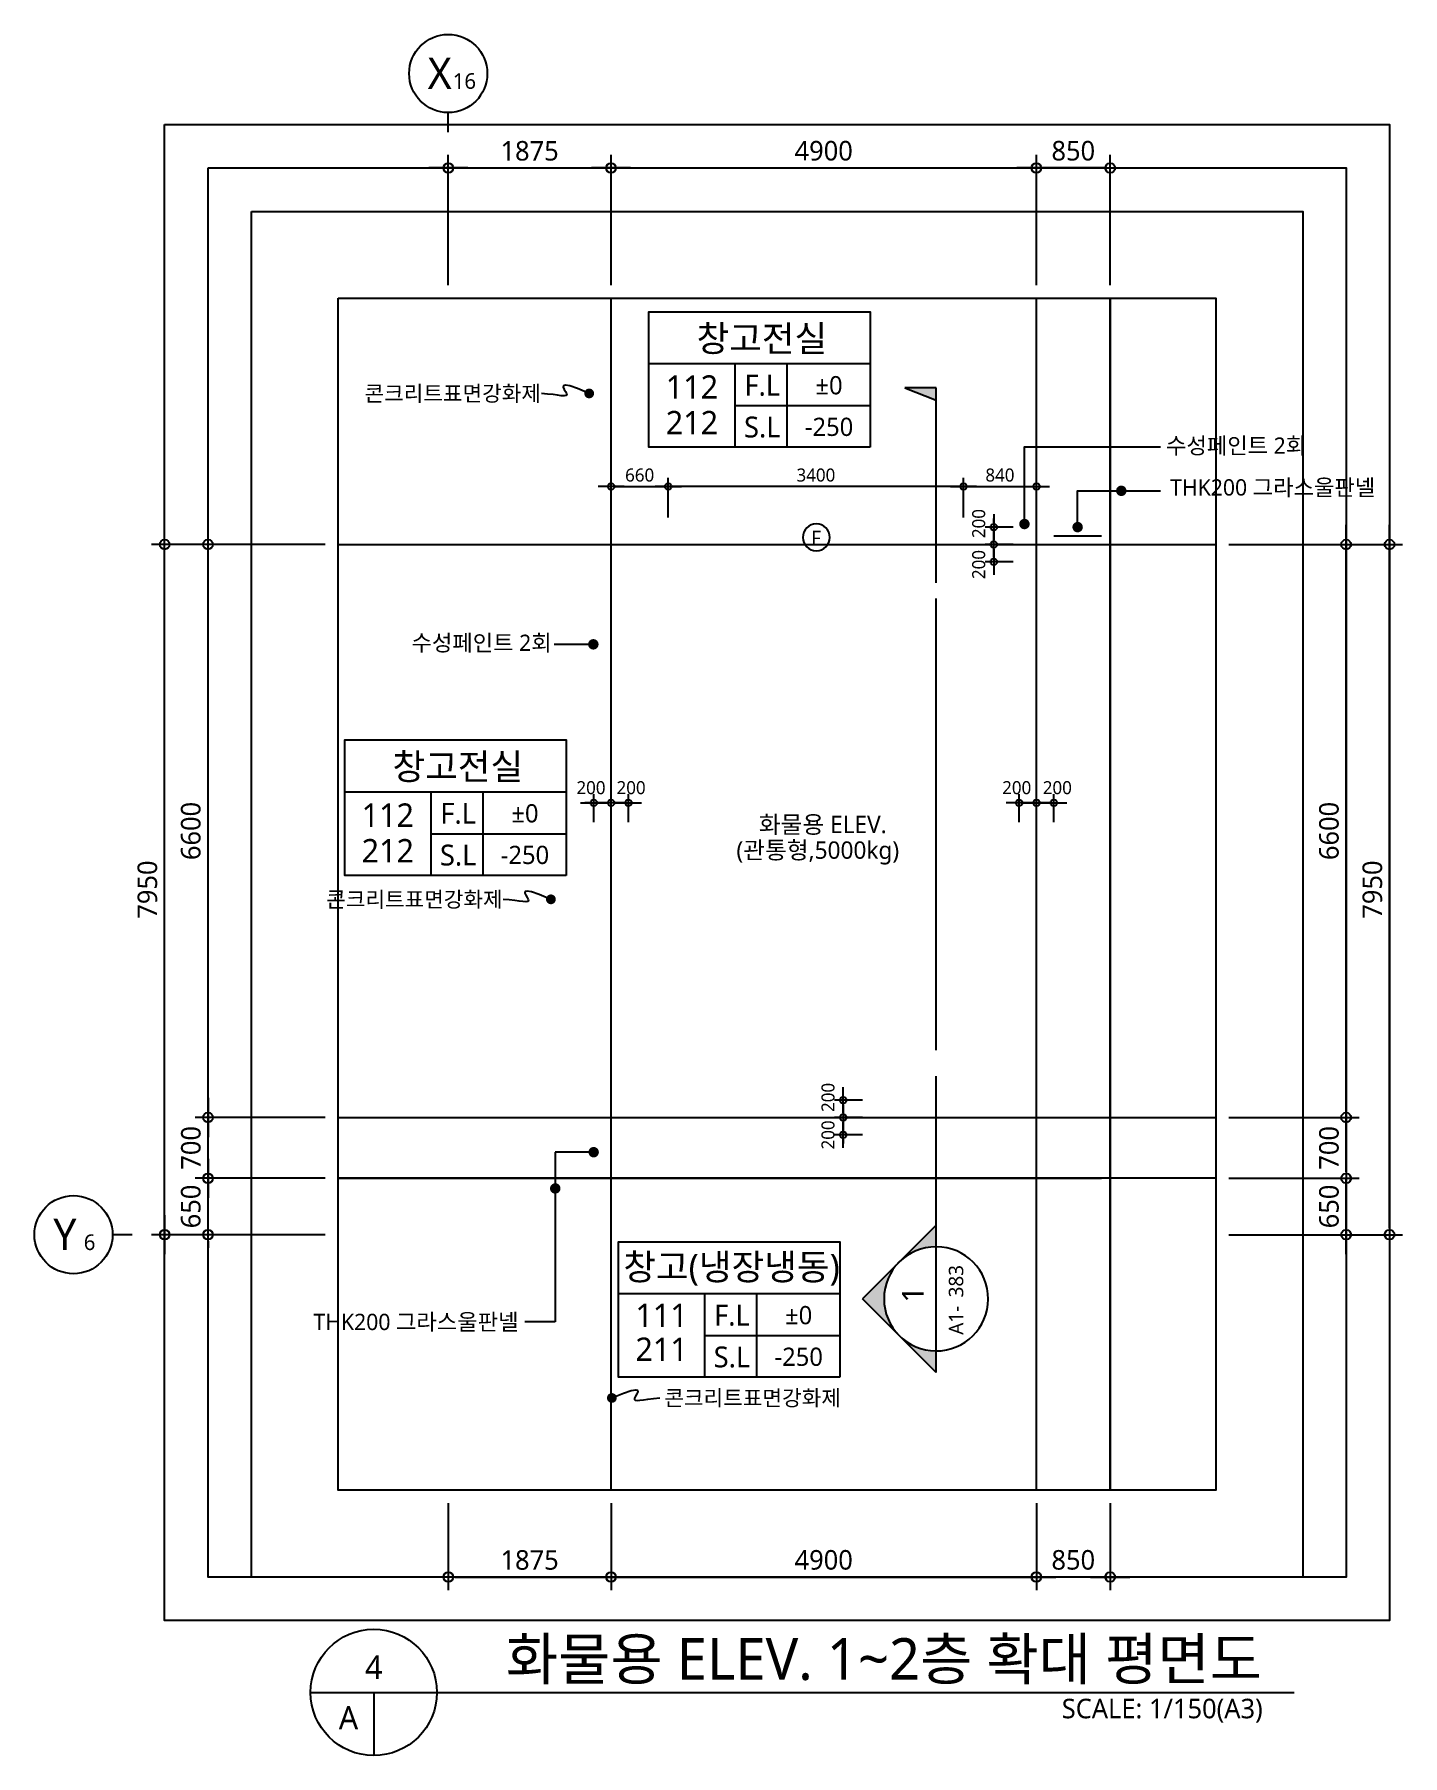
# Model space of a CAD drawing. Header units: millimetres. Extents: x -41190 to 206278, y 985 to 58902.
# Drawn here: x 3077 to 18837, y 1148 to 20973 of the extents above; entities that cross this region are included whole.
import ezdxf
from ezdxf.enums import TextEntityAlignment as Align

# ---------------------------------------------------------------- set-up
doc = ezdxf.new("R2010")
doc.units = ezdxf.units.MM
doc.header["$LTSCALE"] = 100
doc.header["$MEASUREMENT"] = 0
doc.header["$PDSIZE"] = -10
doc.linetypes.add('CEN', pattern=[62, 60, -1, 0, -1])
doc.layers.get('0').update_dxf_attribs({"linetype": 'CONTINUOUS'})
doc.layers.get('Defpoints').update_dxf_attribs({"color": 171, "linetype": 'CONTINUOUS'})
for name, color, linetype in [('CEN(ST)', 1, 'CEN'), ('INS', 9, 'BATTING'), ('LED', 7, 'CONTINUOUS'), ('NDIM', 7, 'CONTINUOUS'), ('SYM', 7, 'CONTINUOUS'), ('SYM(AXIS)', 7, 'CONTINUOUS'), ('TEXT', 3, 'CONTINUOUS'), ('TEXT(AXIS)', 2, 'CONTINUOUS'), ('TEXT(MIN)', 7, 'CONTINUOUS'), ('TEXT(NOTE小)', 1, 'CONTINUOUS'), ('TEXT(노트)', 7, 'CONTINUOUS'), ('TEXT(실명)', 3, 'CONTINUOUS'), ('TEXT-기입', 6, 'CONTINUOUS'), ('TITLE', 7, 'CONTINUOUS')]:
    doc.layers.add(name, color=color, linetype=linetype)
doc.styles.add('CGS', font='cgse', dxfattribs={"bigfont": 'cgs'})
doc.styles.add('나눔바른고딕', font='NanumBarunGothic.ttf')
doc.linetypes.add('BATTING', pattern='A,0.0001,-0.1,[134,ltypeshp.shx,S=0.1,R=0,X=-0.1,Y=0],-0.2,[134,ltypeshp.shx,S=0.1,R=180,X=0.1,Y=0],-0.1', length=0.4001)
doc.dimstyles.new('NDIM 1200', dxfattribs={"dimscale": 75, "dimtxt": 3, "dimasz": 1, "dimexe": 2, "dimexo": 2, "dimgap": 1, "dimtad": 1, "dimdec": 0, "dimdsep": 46, "dimtxsty": 'CGS', "dimblk": 'DOT0', "dimcen": 1, "dimdle": 8, "dimclrd": 256, "dimclre": 256, "dimclrt": 256, "dimadec": 0, "dimazin": 0, "dimtfac": 1, "dimtdec": 0, "dimtix": 1, "dimtmove": 2, "dimatfit": 3, "dimldrblk": 'DOT0', "dimfxl": 1, "dimtolj": 1, "dimtzin": 0, "dimlwd": -1, "dimlwe": -1, "dimarcsym": 0})

# ---------------------------------------------------------------- blocks, each defined once
blk = doc.blocks.new('A$C2F20087E')
at = {"layer": 'SYM(AXIS)'}
blk.add_line((600, 0), (600, 300), dxfattribs=at)
blk.add_circle((600, 900), 600, dxfattribs=at)
blk = doc.blocks.new('DOT0')
blk.add_line((-3, 0), (3, 0))
at = {"color": 6}
blk.add_circle((0, 0), 0.75, dxfattribs=at)
blk = doc.blocks.new('*D64')
at = {"layer": 'Defpoints', "color": 0, "ltscale": 0.4, "transparency": 16777216}
for p in [(5077, 15098), (6577, 15098), (6577, 8498)]:
    blk.add_point(p, dxfattribs=at)
at = {"layer": 'NDIM', "ltscale": 0.4, "transparency": 16777216}
for p, q in [((6427, 15098), (4927, 15098)), ((5077, 8573), (5077, 15023)), ((6427, 8498), (4927, 8498))]:
    blk.add_line(p, q, dxfattribs=at)
at = {"layer": 'NDIM', "ltscale": 0.4, "transparency": 16777216, "xscale": 75, "yscale": 75, "zscale": 75}
for p, rotation in [((5077, 15098), 90), ((5077, 8498), 270)]:
    blk.add_blockref('DOT0', p, dxfattribs=dict(at, rotation=rotation))
at = {"layer": 'NDIM', "ltscale": 0.4, "transparency": 16777216, "insert": (4879, 11798), "char_height": 225, "attachment_point": 5, "rotation": 90, "style": '나눔바른고딕'}
blk.add_mtext('\\A1;6600', dxfattribs=at)
blk = doc.blocks.new('*D65')
at = {"layer": 'Defpoints', "color": 0, "ltscale": 0.4, "transparency": 16777216}
for p in [(5077, 8498), (6577, 8498), (6577, 7798)]:
    blk.add_point(p, dxfattribs=at)
at = {"layer": 'NDIM', "ltscale": 0.4, "transparency": 16777216}
for p, q in [((6427, 8498), (4927, 8498)), ((5077, 7873), (5077, 8423)), ((6427, 7798), (4927, 7798))]:
    blk.add_line(p, q, dxfattribs=at)
at = {"layer": 'NDIM', "ltscale": 0.4, "transparency": 16777216, "xscale": 75, "yscale": 75, "zscale": 75}
for p, rotation in [((5077, 8498), 90), ((5077, 7798), 270)]:
    blk.add_blockref('DOT0', p, dxfattribs=dict(at, rotation=rotation))
at = {"layer": 'NDIM', "ltscale": 0.4, "transparency": 16777216, "insert": (4880, 8148), "char_height": 225, "attachment_point": 5, "rotation": 90, "style": '나눔바른고딕'}
blk.add_mtext('\\A1;700', dxfattribs=at)
blk = doc.blocks.new('*D66')
at = {"layer": 'Defpoints', "color": 0, "ltscale": 0.4, "transparency": 16777216}
for p in [(4577, 15098), (6577, 15098), (6577, 7148)]:
    blk.add_point(p, dxfattribs=at)
at = {"layer": 'NDIM', "ltscale": 0.4, "transparency": 16777216}
for p, q in [((6427, 15098), (4427, 15098)), ((4577, 7223), (4577, 15023)), ((6427, 7148), (4427, 7148))]:
    blk.add_line(p, q, dxfattribs=at)
at = {"layer": 'NDIM', "ltscale": 0.4, "transparency": 16777216, "xscale": 75, "yscale": 75, "zscale": 75}
for p, rotation in [((4577, 15098), 90), ((4577, 7148), 270)]:
    blk.add_blockref('DOT0', p, dxfattribs=dict(at, rotation=rotation))
at = {"layer": 'NDIM', "ltscale": 0.4, "transparency": 16777216, "insert": (4379, 11123), "char_height": 225, "attachment_point": 5, "rotation": 90, "style": '나눔바른고딕'}
blk.add_mtext('\\A1;7950', dxfattribs=at)
blk = doc.blocks.new('*D67')
at = {"layer": 'Defpoints', "color": 0, "ltscale": 0.4, "transparency": 16777216}
for p in [(16687, 15098), (18187, 15098), (16687, 8498)]:
    blk.add_point(p, dxfattribs=at)
at = {"layer": 'NDIM', "ltscale": 0.4, "transparency": 16777216}
for p, q in [((16837, 15098), (18337, 15098)), ((18187, 8573), (18187, 15023)), ((16837, 8498), (18337, 8498))]:
    blk.add_line(p, q, dxfattribs=at)
at = {"layer": 'NDIM', "ltscale": 0.4, "transparency": 16777216, "xscale": 75, "yscale": 75, "zscale": 75}
for p, rotation in [((18187, 15098), 90), ((18187, 8498), 270)]:
    blk.add_blockref('DOT0', p, dxfattribs=dict(at, rotation=rotation))
at = {"layer": 'NDIM', "ltscale": 0.4, "transparency": 16777216, "insert": (17990, 11798), "char_height": 225, "attachment_point": 5, "rotation": 90, "style": '나눔바른고딕'}
blk.add_mtext('\\A1;6600', dxfattribs=at)
blk = doc.blocks.new('*D68')
at = {"layer": 'Defpoints', "color": 0, "ltscale": 0.4, "transparency": 16777216}
for p in [(16687, 8498), (18187, 8498), (16687, 7798)]:
    blk.add_point(p, dxfattribs=at)
at = {"layer": 'NDIM', "ltscale": 0.4, "transparency": 16777216}
for p, q in [((16837, 8498), (18337, 8498)), ((18187, 7873), (18187, 8423)), ((16837, 7798), (18337, 7798))]:
    blk.add_line(p, q, dxfattribs=at)
at = {"layer": 'NDIM', "ltscale": 0.4, "transparency": 16777216, "xscale": 75, "yscale": 75, "zscale": 75}
for p, rotation in [((18187, 8498), 90), ((18187, 7798), 270)]:
    blk.add_blockref('DOT0', p, dxfattribs=dict(at, rotation=rotation))
at = {"layer": 'NDIM', "ltscale": 0.4, "transparency": 16777216, "insert": (17990, 8148), "char_height": 225, "attachment_point": 5, "rotation": 90, "style": '나눔바른고딕'}
blk.add_mtext('\\A1;700', dxfattribs=at)
blk = doc.blocks.new('*D69')
at = {"layer": 'Defpoints', "color": 0, "ltscale": 0.4, "transparency": 16777216}
for p in [(16687, 15098), (18687, 15098), (16687, 7148)]:
    blk.add_point(p, dxfattribs=at)
at = {"layer": 'NDIM', "ltscale": 0.4, "transparency": 16777216}
for p, q in [((16837, 15098), (18837, 15098)), ((18687, 7223), (18687, 15023)), ((16837, 7148), (18837, 7148))]:
    blk.add_line(p, q, dxfattribs=at)
at = {"layer": 'NDIM', "ltscale": 0.4, "transparency": 16777216, "xscale": 75, "yscale": 75, "zscale": 75}
for p, rotation in [((18687, 15098), 90), ((18687, 7148), 270)]:
    blk.add_blockref('DOT0', p, dxfattribs=dict(at, rotation=rotation))
at = {"layer": 'NDIM', "ltscale": 0.4, "transparency": 16777216, "insert": (18490, 11123), "char_height": 225, "attachment_point": 5, "rotation": 90, "style": '나눔바른고딕'}
blk.add_mtext('\\A1;7950', dxfattribs=at)
blk = doc.blocks.new('_Dot')
at = {"color": 0, "linetype": 'ByBlock', "lineweight": -2}
blk.add_line((-0.5, 0), (-1, 0), dxfattribs=at)
at = {"color": 0, "linetype": 'ByBlock', "const_width": 0.5}
blk.add_lwpolyline([(-0.25, 0, 1), (0.25, 0, 1)], format="xyb", close=True, dxfattribs=at)
blk = doc.blocks.new('*D70')
at = {"layer": 'Defpoints', "color": 0, "ltscale": 0.4, "transparency": 16777216}
for p in [(9719, 4204), (14619, 4204), (14619, 3204)]:
    blk.add_point(p, dxfattribs=at)
at = {"layer": 'NDIM', "ltscale": 0.4, "transparency": 16777216}
for p, q in [((9719, 4054), (9719, 3054)), ((14619, 4054), (14619, 3054)), ((9794, 3204), (14544, 3204))]:
    blk.add_line(p, q, dxfattribs=at)
at = {"layer": 'NDIM', "ltscale": 0.4, "transparency": 16777216, "xscale": 75, "yscale": 75, "zscale": 75, "rotation": 180}
blk.add_blockref('DOT0', (9719, 3204), dxfattribs=at)
at = {"layer": 'NDIM', "ltscale": 0.4, "transparency": 16777216, "xscale": 75, "yscale": 75, "zscale": 75}
blk.add_blockref('DOT0', (14619, 3204), dxfattribs=at)
at = {"layer": 'NDIM', "ltscale": 0.4, "transparency": 16777216, "insert": (12169, 3401), "char_height": 225, "attachment_point": 5, "style": '나눔바른고딕'}
blk.add_mtext('\\A1;4900', dxfattribs=at)
blk = doc.blocks.new('*D71')
at = {"layer": 'Defpoints', "color": 0, "ltscale": 0.4, "transparency": 16777216}
for p in [(7844, 4204), (9719, 4204), (9719, 3204)]:
    blk.add_point(p, dxfattribs=at)
at = {"layer": 'NDIM', "ltscale": 0.4, "transparency": 16777216}
for p, q in [((7844, 4054), (7844, 3054)), ((9719, 4054), (9719, 3054)), ((7919, 3204), (9644, 3204))]:
    blk.add_line(p, q, dxfattribs=at)
at = {"layer": 'NDIM', "ltscale": 0.4, "transparency": 16777216, "xscale": 75, "yscale": 75, "zscale": 75, "rotation": 180}
blk.add_blockref('DOT0', (7844, 3204), dxfattribs=at)
at = {"layer": 'NDIM', "ltscale": 0.4, "transparency": 16777216, "xscale": 75, "yscale": 75, "zscale": 75}
blk.add_blockref('DOT0', (9719, 3204), dxfattribs=at)
at = {"layer": 'NDIM', "ltscale": 0.4, "transparency": 16777216, "insert": (8781, 3400), "char_height": 225, "attachment_point": 5, "style": '나눔바른고딕'}
blk.add_mtext('\\A1;1875', dxfattribs=at)
blk = doc.blocks.new('*D72')
at = {"layer": 'Defpoints', "color": 0, "ltscale": 0.4, "transparency": 16777216}
for p in [(14619, 4204), (15469, 4204), (14619, 3204)]:
    blk.add_point(p, dxfattribs=at)
at = {"layer": 'NDIM', "ltscale": 0.4, "transparency": 16777216}
for p, q in [((14619, 4054), (14619, 3054)), ((15469, 4054), (15469, 3054)), ((15394, 3204), (14694, 3204))]:
    blk.add_line(p, q, dxfattribs=at)
at = {"layer": 'NDIM', "ltscale": 0.4, "transparency": 16777216, "xscale": 75, "yscale": 75, "zscale": 75, "rotation": 180}
blk.add_blockref('DOT0', (14619, 3204), dxfattribs=at)
at = {"layer": 'NDIM', "ltscale": 0.4, "transparency": 16777216, "xscale": 75, "yscale": 75, "zscale": 75}
blk.add_blockref('DOT0', (15469, 3204), dxfattribs=at)
at = {"layer": 'NDIM', "ltscale": 0.4, "transparency": 16777216, "insert": (15044, 3401), "char_height": 225, "attachment_point": 5, "style": '나눔바른고딕'}
blk.add_mtext('\\A1;850', dxfattribs=at)
blk = doc.blocks.new('*D73')
at = {"layer": 'Defpoints', "color": 0, "ltscale": 0.4, "transparency": 16777216}
for p in [(14619, 19435), (9719, 17935), (14619, 17935)]:
    blk.add_point(p, dxfattribs=at)
at = {"layer": 'NDIM', "ltscale": 0.4, "transparency": 16777216}
for p, q in [((9719, 18085), (9719, 19585)), ((9794, 19435), (14544, 19435)), ((14619, 18085), (14619, 19585))]:
    blk.add_line(p, q, dxfattribs=at)
at = {"layer": 'NDIM', "ltscale": 0.4, "transparency": 16777216, "xscale": 75, "yscale": 75, "zscale": 75, "rotation": 180}
blk.add_blockref('DOT0', (9719, 19435), dxfattribs=at)
at = {"layer": 'NDIM', "ltscale": 0.4, "transparency": 16777216, "xscale": 75, "yscale": 75, "zscale": 75}
blk.add_blockref('DOT0', (14619, 19435), dxfattribs=at)
at = {"layer": 'NDIM', "ltscale": 0.4, "transparency": 16777216, "insert": (12169, 19632), "char_height": 225, "attachment_point": 5, "style": '나눔바른고딕'}
blk.add_mtext('\\A1;4900', dxfattribs=at)
blk = doc.blocks.new('*D74')
at = {"layer": 'Defpoints', "color": 0, "ltscale": 0.4, "transparency": 16777216}
for p in [(9719, 19435), (7844, 17935), (9719, 17935)]:
    blk.add_point(p, dxfattribs=at)
at = {"layer": 'NDIM', "ltscale": 0.4, "transparency": 16777216}
for p, q in [((7844, 18085), (7844, 19585)), ((7919, 19435), (9644, 19435)), ((9719, 18085), (9719, 19585))]:
    blk.add_line(p, q, dxfattribs=at)
at = {"layer": 'NDIM', "ltscale": 0.4, "transparency": 16777216, "xscale": 75, "yscale": 75, "zscale": 75, "rotation": 180}
blk.add_blockref('DOT0', (7844, 19435), dxfattribs=at)
at = {"layer": 'NDIM', "ltscale": 0.4, "transparency": 16777216, "xscale": 75, "yscale": 75, "zscale": 75}
blk.add_blockref('DOT0', (9719, 19435), dxfattribs=at)
at = {"layer": 'NDIM', "ltscale": 0.4, "transparency": 16777216, "insert": (8781, 19631), "char_height": 225, "attachment_point": 5, "style": '나눔바른고딕'}
blk.add_mtext('\\A1;1875', dxfattribs=at)
blk = doc.blocks.new('*D75')
at = {"layer": 'Defpoints', "color": 0, "ltscale": 0.4, "transparency": 16777216}
for p in [(14619, 19435), (14619, 17935), (15469, 17935)]:
    blk.add_point(p, dxfattribs=at)
at = {"layer": 'NDIM', "ltscale": 0.4, "transparency": 16777216}
for p, q in [((14619, 18085), (14619, 19585)), ((15394, 19435), (14694, 19435)), ((15469, 18085), (15469, 19585))]:
    blk.add_line(p, q, dxfattribs=at)
at = {"layer": 'NDIM', "ltscale": 0.4, "transparency": 16777216, "xscale": 75, "yscale": 75, "zscale": 75, "rotation": 180}
blk.add_blockref('DOT0', (14619, 19435), dxfattribs=at)
at = {"layer": 'NDIM', "ltscale": 0.4, "transparency": 16777216, "xscale": 75, "yscale": 75, "zscale": 75}
blk.add_blockref('DOT0', (15469, 19435), dxfattribs=at)
at = {"layer": 'NDIM', "ltscale": 0.4, "transparency": 16777216, "insert": (15044, 19632), "char_height": 225, "attachment_point": 5, "style": '나눔바른고딕'}
blk.add_mtext('\\A1;850', dxfattribs=at)
blk = doc.blocks.new('A$C51E23882')
at = {"layer": 'TITLE'}
blk.add_lwpolyline([(8500, 0), (0, 0), (0, 5200), (8500, 5200)], close=True, dxfattribs=at)
for points in [[(8500, 3200), (0, 3200)], [(3300, 3200), (3300, 0)], [(5300, 3200), (5300, 0)], [(3300, 1600), (8500, 1600)]]:
    blk.add_lwpolyline(points, dxfattribs=at)
at = {"layer": 'TITLE', "style": '나눔바른고딕'}
for s, p in [('F.L', (4352, 2378)), ('S.L', (4352, 778))]:
    blk.add_text(s, height=800, dxfattribs=at).set_placement(p, align=Align.MIDDLE)
blk = doc.blocks.new('*D76')
at = {"layer": 'Defpoints', "color": 0, "ltscale": 0.4, "transparency": 16777216}
for p in [(10379, 15765), (10379, 15307), (13779, 15307)]:
    blk.add_point(p, dxfattribs=at)
at = {"layer": 'NDIM', "ltscale": 0.4, "transparency": 16777216}
for p, q in [((10379, 15407), (10379, 15865)), ((13779, 15407), (13779, 15865)), ((13729, 15765), (10429, 15765))]:
    blk.add_line(p, q, dxfattribs=at)
at = {"layer": 'NDIM', "ltscale": 0.4, "transparency": 16777216, "xscale": 50, "yscale": 50, "zscale": 50, "rotation": 180}
blk.add_blockref('DOT0', (10379, 15765), dxfattribs=at)
at = {"layer": 'NDIM', "ltscale": 0.4, "transparency": 16777216, "xscale": 50, "yscale": 50, "zscale": 50}
blk.add_blockref('DOT0', (13779, 15765), dxfattribs=at)
at = {"layer": 'NDIM', "ltscale": 0.4, "transparency": 16777216, "insert": (12079, 15897), "char_height": 150, "attachment_point": 5, "style": '나눔바른고딕'}
blk.add_mtext('\\A1;3400', dxfattribs=at)
blk = doc.blocks.new('*D77')
at = {"layer": 'Defpoints', "color": 0, "ltscale": 0.4, "transparency": 16777216}
for p in [(10379, 15765), (9719, 15307), (10379, 15307)]:
    blk.add_point(p, dxfattribs=at)
at = {"layer": 'NDIM', "ltscale": 0.4, "transparency": 16777216}
for p, q in [((9719, 15407), (9719, 15865)), ((10379, 15407), (10379, 15865)), ((9769, 15765), (10329, 15765))]:
    blk.add_line(p, q, dxfattribs=at)
at = {"layer": 'NDIM', "ltscale": 0.4, "transparency": 16777216, "xscale": 50, "yscale": 50, "zscale": 50, "rotation": 180}
blk.add_blockref('DOT0', (9719, 15765), dxfattribs=at)
at = {"layer": 'NDIM', "ltscale": 0.4, "transparency": 16777216, "xscale": 50, "yscale": 50, "zscale": 50}
blk.add_blockref('DOT0', (10379, 15765), dxfattribs=at)
at = {"layer": 'NDIM', "ltscale": 0.4, "transparency": 16777216, "insert": (10049, 15897), "char_height": 150, "attachment_point": 5, "style": '나눔바른고딕'}
blk.add_mtext('\\A1;660', dxfattribs=at)
blk = doc.blocks.new('*D78')
at = {"layer": 'Defpoints', "color": 0, "ltscale": 0.4, "transparency": 16777216}
for p in [(14619, 15765), (13779, 15307), (14619, 15307)]:
    blk.add_point(p, dxfattribs=at)
at = {"layer": 'NDIM', "ltscale": 0.4, "transparency": 16777216}
for p, q in [((13779, 15407), (13779, 15865)), ((14619, 15407), (14619, 15865)), ((13829, 15765), (14569, 15765))]:
    blk.add_line(p, q, dxfattribs=at)
at = {"layer": 'NDIM', "ltscale": 0.4, "transparency": 16777216, "xscale": 50, "yscale": 50, "zscale": 50, "rotation": 180}
blk.add_blockref('DOT0', (13779, 15765), dxfattribs=at)
at = {"layer": 'NDIM', "ltscale": 0.4, "transparency": 16777216, "xscale": 50, "yscale": 50, "zscale": 50}
blk.add_blockref('DOT0', (14619, 15765), dxfattribs=at)
at = {"layer": 'NDIM', "ltscale": 0.4, "transparency": 16777216, "insert": (14199, 15897), "char_height": 150, "attachment_point": 5, "style": '나눔바른고딕'}
blk.add_mtext('\\A1;840', dxfattribs=at)
blk = doc.blocks.new('*D94')
at = {"layer": 'Defpoints', "color": 0, "ltscale": 0.4, "transparency": 16777216}
for p in [(5077, 7798), (6577, 7798), (6577, 7148)]:
    blk.add_point(p, dxfattribs=at)
at = {"layer": 'NDIM', "ltscale": 0.4, "transparency": 16777216}
for p, q in [((5077, 7873), (5077, 7948)), ((6427, 7798), (4927, 7798)), ((5077, 7148), (5077, 7798)), ((6427, 7148), (4927, 7148)), ((5077, 7073), (5077, 6998))]:
    blk.add_line(p, q, dxfattribs=at)
at = {"layer": 'NDIM', "ltscale": 0.4, "transparency": 16777216, "xscale": 75, "yscale": 75, "zscale": 75}
for p, rotation in [((5077, 7798), 270), ((5077, 7148), 90)]:
    blk.add_blockref('DOT0', p, dxfattribs=dict(at, rotation=rotation))
at = {"layer": 'NDIM', "ltscale": 0.4, "transparency": 16777216, "insert": (4879, 7473), "char_height": 225, "attachment_point": 5, "rotation": 90, "style": '나눔바른고딕'}
blk.add_mtext('\\A1;650', dxfattribs=at)
blk = doc.blocks.new('*D95')
at = {"layer": 'Defpoints', "color": 0, "ltscale": 0.4, "transparency": 16777216}
for p in [(16687, 7798), (18187, 7798), (16687, 7148)]:
    blk.add_point(p, dxfattribs=at)
at = {"layer": 'NDIM', "ltscale": 0.4, "transparency": 16777216}
for p, q in [((18187, 7873), (18187, 7948)), ((16837, 7798), (18337, 7798)), ((18187, 7148), (18187, 7798)), ((16837, 7148), (18337, 7148)), ((18187, 7073), (18187, 6998))]:
    blk.add_line(p, q, dxfattribs=at)
at = {"layer": 'NDIM', "ltscale": 0.4, "transparency": 16777216, "xscale": 75, "yscale": 75, "zscale": 75}
for p, rotation in [((18187, 7798), 270), ((18187, 7148), 90)]:
    blk.add_blockref('DOT0', p, dxfattribs=dict(at, rotation=rotation))
at = {"layer": 'NDIM', "ltscale": 0.4, "transparency": 16777216, "insert": (17990, 7473), "char_height": 225, "attachment_point": 5, "rotation": 90, "style": '나눔바른고딕'}
blk.add_mtext('\\A1;650', dxfattribs=at)
blk = doc.blocks.new('*D126')
at = {"layer": 'Defpoints', "color": 0, "ltscale": 0.4, "transparency": 16777216}
for p in [(9519, 12123), (9519, 11798), (9719, 11798)]:
    blk.add_point(p, dxfattribs=at)
at = {"layer": 'NDIM', "ltscale": 0.4, "transparency": 16777216}
for p, q in [((9469, 12123), (9419, 12123)), ((9519, 11898), (9519, 12223)), ((9719, 12123), (9519, 12123)), ((9719, 11898), (9719, 12223)), ((9769, 12123), (9819, 12123))]:
    blk.add_line(p, q, dxfattribs=at)
at = {"layer": 'NDIM', "ltscale": 0.4, "transparency": 16777216, "xscale": 50, "yscale": 50, "zscale": 50}
blk.add_blockref('DOT0', (9519, 12123), dxfattribs=at)
at = {"layer": 'NDIM', "ltscale": 0.4, "transparency": 16777216, "xscale": 50, "yscale": 50, "zscale": 50, "rotation": 180}
blk.add_blockref('DOT0', (9719, 12123), dxfattribs=at)
at = {"layer": 'NDIM', "ltscale": 0.4, "transparency": 16777216, "insert": (9488, 12296), "char_height": 150, "attachment_point": 5, "style": '나눔바른고딕'}
blk.add_mtext('\\A1;200', dxfattribs=at)
blk = doc.blocks.new('*D127')
at = {"layer": 'Defpoints', "color": 0, "ltscale": 0.4, "transparency": 16777216}
for p in [(9919, 12123), (9719, 11798), (9919, 11798)]:
    blk.add_point(p, dxfattribs=at)
at = {"layer": 'NDIM', "ltscale": 0.4, "transparency": 16777216}
for p, q in [((9719, 11898), (9719, 12223)), ((9769, 12123), (9869, 12123)), ((9919, 11898), (9919, 12223))]:
    blk.add_line(p, q, dxfattribs=at)
at = {"layer": 'NDIM', "ltscale": 0.4, "transparency": 16777216, "xscale": 50, "yscale": 50, "zscale": 50, "rotation": 180}
blk.add_blockref('DOT0', (9719, 12123), dxfattribs=at)
at = {"layer": 'NDIM', "ltscale": 0.4, "transparency": 16777216, "xscale": 50, "yscale": 50, "zscale": 50}
blk.add_blockref('DOT0', (9919, 12123), dxfattribs=at)
at = {"layer": 'NDIM', "ltscale": 0.4, "transparency": 16777216, "insert": (9950, 12296), "char_height": 150, "attachment_point": 5, "style": '나눔바른고딕'}
blk.add_mtext('\\A1;200', dxfattribs=at)
blk = doc.blocks.new('*D128')
at = {"layer": 'Defpoints', "color": 0, "ltscale": 0.4, "transparency": 16777216}
for p in [(14819, 12123), (14619, 11798), (14819, 11798)]:
    blk.add_point(p, dxfattribs=at)
at = {"layer": 'NDIM', "ltscale": 0.4, "transparency": 16777216}
for p, q in [((14619, 11898), (14619, 12223)), ((14669, 12123), (14769, 12123)), ((14819, 11898), (14819, 12223))]:
    blk.add_line(p, q, dxfattribs=at)
at = {"layer": 'NDIM', "ltscale": 0.4, "transparency": 16777216, "xscale": 50, "yscale": 50, "zscale": 50, "rotation": 180}
blk.add_blockref('DOT0', (14619, 12123), dxfattribs=at)
at = {"layer": 'NDIM', "ltscale": 0.4, "transparency": 16777216, "xscale": 50, "yscale": 50, "zscale": 50}
blk.add_blockref('DOT0', (14819, 12123), dxfattribs=at)
at = {"layer": 'NDIM', "ltscale": 0.4, "transparency": 16777216, "insert": (14860, 12296), "char_height": 150, "attachment_point": 5, "style": '나눔바른고딕'}
blk.add_mtext('\\A1;200', dxfattribs=at)
blk = doc.blocks.new('*D129')
at = {"layer": 'Defpoints', "color": 0, "ltscale": 0.4, "transparency": 16777216}
for p in [(14419, 12123), (14419, 11798), (14619, 11798)]:
    blk.add_point(p, dxfattribs=at)
at = {"layer": 'NDIM', "ltscale": 0.4, "transparency": 16777216}
for p, q in [((14419, 11898), (14419, 12223)), ((14569, 12123), (14469, 12123)), ((14619, 11898), (14619, 12223))]:
    blk.add_line(p, q, dxfattribs=at)
at = {"layer": 'NDIM', "ltscale": 0.4, "transparency": 16777216, "xscale": 50, "yscale": 50, "zscale": 50, "rotation": 180}
blk.add_blockref('DOT0', (14419, 12123), dxfattribs=at)
at = {"layer": 'NDIM', "ltscale": 0.4, "transparency": 16777216, "xscale": 50, "yscale": 50, "zscale": 50}
blk.add_blockref('DOT0', (14619, 12123), dxfattribs=at)
at = {"layer": 'NDIM', "ltscale": 0.4, "transparency": 16777216, "insert": (14392, 12296), "char_height": 150, "attachment_point": 5, "style": '나눔바른고딕'}
blk.add_mtext('\\A1;200', dxfattribs=at)
blk = doc.blocks.new('*D130')
at = {"layer": 'Defpoints', "color": 0, "ltscale": 0.4, "transparency": 16777216}
for p in [(14127, 15298), (14452, 15298), (14452, 15098)]:
    blk.add_point(p, dxfattribs=at)
at = {"layer": 'NDIM', "ltscale": 0.4, "transparency": 16777216}
for p, q in [((14352, 15298), (14027, 15298)), ((14127, 15348), (14127, 15398)), ((14127, 15098), (14127, 15298)), ((14352, 15098), (14027, 15098)), ((14127, 15048), (14127, 14998))]:
    blk.add_line(p, q, dxfattribs=at)
at = {"layer": 'NDIM', "ltscale": 0.4, "transparency": 16777216, "xscale": 50, "yscale": 50, "zscale": 50}
for p, rotation in [((14127, 15298), 270), ((14127, 15098), 90)]:
    blk.add_blockref('DOT0', p, dxfattribs=dict(at, rotation=rotation))
at = {"layer": 'NDIM', "ltscale": 0.4, "transparency": 16777216, "insert": (13955, 15339), "char_height": 150, "attachment_point": 5, "rotation": 90, "style": '나눔바른고딕'}
blk.add_mtext('\\A1;200', dxfattribs=at)
blk = doc.blocks.new('*D131')
at = {"layer": 'Defpoints', "color": 0, "ltscale": 0.4, "transparency": 16777216}
for p in [(14452, 15098), (14127, 14898), (14452, 14898)]:
    blk.add_point(p, dxfattribs=at)
at = {"layer": 'NDIM', "ltscale": 0.4, "transparency": 16777216}
for p, q in [((14352, 15098), (14027, 15098)), ((14352, 14898), (14027, 14898)), ((14127, 15048), (14127, 14948))]:
    blk.add_line(p, q, dxfattribs=at)
at = {"layer": 'NDIM', "ltscale": 0.4, "transparency": 16777216, "xscale": 50, "yscale": 50, "zscale": 50}
for p, rotation in [((14127, 15098), 90), ((14127, 14898), 270)]:
    blk.add_blockref('DOT0', p, dxfattribs=dict(at, rotation=rotation))
at = {"layer": 'NDIM', "ltscale": 0.4, "transparency": 16777216, "insert": (13955, 14867), "char_height": 150, "attachment_point": 5, "rotation": 90, "style": '나눔바른고딕'}
blk.add_mtext('\\A1;200', dxfattribs=at)
blk = doc.blocks.new('*D132')
at = {"layer": 'Defpoints', "color": 0, "ltscale": 0.4, "transparency": 16777216}
for p in [(12717, 8498), (12392, 8298), (12717, 8298)]:
    blk.add_point(p, dxfattribs=at)
at = {"layer": 'NDIM', "ltscale": 0.4, "transparency": 16777216}
for p, q in [((12392, 8548), (12392, 8598)), ((12617, 8498), (12292, 8498)), ((12392, 8498), (12392, 8298)), ((12617, 8298), (12292, 8298)), ((12392, 8248), (12392, 8198))]:
    blk.add_line(p, q, dxfattribs=at)
at = {"layer": 'NDIM', "ltscale": 0.4, "transparency": 16777216, "xscale": 50, "yscale": 50, "zscale": 50}
for p, rotation in [((12392, 8498), 270), ((12392, 8298), 90)]:
    blk.add_blockref('DOT0', p, dxfattribs=dict(at, rotation=rotation))
at = {"layer": 'NDIM', "ltscale": 0.4, "transparency": 16777216, "insert": (12219, 8297), "char_height": 150, "attachment_point": 5, "rotation": 90, "style": '나눔바른고딕'}
blk.add_mtext('\\A1;200', dxfattribs=at)
blk = doc.blocks.new('*D133')
at = {"layer": 'Defpoints', "color": 0, "ltscale": 0.4, "transparency": 16777216}
for p in [(12392, 8698), (12717, 8698), (12717, 8498)]:
    blk.add_point(p, dxfattribs=at)
at = {"layer": 'NDIM', "ltscale": 0.4, "transparency": 16777216}
for p, q in [((12617, 8698), (12292, 8698)), ((12392, 8548), (12392, 8648)), ((12617, 8498), (12292, 8498))]:
    blk.add_line(p, q, dxfattribs=at)
at = {"layer": 'NDIM', "ltscale": 0.4, "transparency": 16777216, "xscale": 50, "yscale": 50, "zscale": 50}
for p, rotation in [((12392, 8698), 90), ((12392, 8498), 270)]:
    blk.add_blockref('DOT0', p, dxfattribs=dict(at, rotation=rotation))
at = {"layer": 'NDIM', "ltscale": 0.4, "transparency": 16777216, "insert": (12219, 8729), "char_height": 150, "attachment_point": 5, "rotation": 90, "style": '나눔바른고딕'}
blk.add_mtext('\\A1;200', dxfattribs=at)
blk = doc.blocks.new('E')
at = {"layer": 'TEXT(NOTE小)'}
blk.add_circle((287, -86), 155, dxfattribs=at)
at = {"layer": 'TEXT(NOTE小)', "style": '나눔바른고딕'}
blk.add_text('E', height=165, dxfattribs=at).set_placement((288, -79), align=Align.MIDDLE_CENTER)
blk = doc.blocks.new('SEC-R')
at = {"layer": 'SYM'}
blk.add_hatch(color=256, dxfattribs=at).paths.add_polyline_path([(-3414, 16904), (-3054, 16760), (-3054, 16904)])
h = blk.add_hatch(color=256, dxfattribs=at)
h.paths.add_polyline_path([(-3902, 6409), (-3478, 5985, -0.414214), (-3478, 6834)])
h.paths.add_polyline_path([(-3478, 5985), (-3054, 5561), (-3054, 5809, -0.198912)])
h.paths.add_polyline_path([(-3478, 6834, -0.198912), (-3054, 7009), (-3054, 7258)])
at = {"layer": 'Defpoints'}
blk.add_line((-3054, 9573), (-3054, 14296), dxfattribs=at)
at = {"layer": 'SYM'}
for p, q in [((-3414, 16904), (-3054, 16760)), ((-3054, 16904), (-3414, 16904)), ((-3054, 14656), (-3054, 16904)), ((-3054, 14296), (-3054, 14476)), ((-3054, 9273), (-3054, 9573)), ((-3054, 7009), (-3054, 8973)), ((-3054, 7258), (-3902, 6409)), ((-3054, 5809), (-3054, 7009)), ((-3054, 5561), (-3902, 6409)), ((-3054, 5561), (-3054, 5809))]:
    blk.add_line(p, q, dxfattribs=at)
blk.add_arc((-3054, 6409), 600, 90, 89.5643, dxfattribs=at)

msp = doc.modelspace()

# ---------------------------------------------------------------- linework, layer by layer
at = {"layer": 'CEN(ST)', "ltscale": 10000}
for p, q in [((9718.9, 4203.5), (9718.9, 17934.5)), ((14618.9, 4203.5), (14618.9, 17934.5)), ((15468.9, 17934.5), (15468.9, 4203.5)), ((6576.8, 15098), (16687.1, 15098)), ((6576.8, 8498), (16687.1, 8498)), ((16687.1, 7798), (6576.8, 7798))]:
    msp.add_line(p, q, dxfattribs=at)
at = {"layer": 'Defpoints', "ltscale": 10000}
for points in [[(4576.8, 19934.5), (18687.1, 19934.5), (18687.1, 2703.5), (4576.8, 2703.5)], [(5076.8, 19434.5), (18187.1, 19434.5), (18187.1, 3203.5), (5076.8, 3203.5)], [(5576.8, 18934.5), (17687.1, 18934.5), (17687.1, 3203.5), (5576.8, 3203.5)], [(6576.8, 17934.5), (16687.1, 17934.5), (16687.1, 4203.5), (6576.8, 4203.5)]]:
    msp.add_lwpolyline(points, close=True, dxfattribs=at)
at = {"layer": 'INS', "ltscale": 2.5}
for p, q in [((15468.9, 4203.5), (15468.9, 17934.5)), ((14818.9, 15198), (15368.9, 15198)), ((6576.8, 7798), (15368.9, 7798))]:
    msp.add_line(p, q, dxfattribs=at)
at = {"layer": 'LED'}
for points in [[(9467.4, 16837.8), (9333.5, 16893.6), (9244.8, 16923.7), (9193.1, 16933), (9170.3, 16926.2), (9168.4, 16908.3), (9179.1, 16884), (9194.5, 16858.3), (9206.4, 16836), (9208, 16820.8), (9198.3, 16812.6), (9177.5, 16810.1), (9145.8, 16811.9), (9103.6, 16816.9), (9051.1, 16823.7), (8988.5, 16831.1), (8916.2, 16837.8)], [(9026.1, 11010.6), (8892.2, 11066.5), (8803.4, 11096.6), (8751.7, 11105.8), (8728.9, 11099.1), (8727, 11081.1), (8737.8, 11056.9), (8753.1, 11031.1), (8765, 11008.8), (8766.6, 10993.6), (8756.9, 10985.4), (8736.1, 10982.9), (8704.5, 10984.8), (8662.3, 10989.8), (8609.7, 10996.6), (8547.2, 11004), (8474.8, 11010.6)], [(9728.4, 5267.2), (9862.3, 5323), (9951.1, 5353.1), (10002.8, 5362.4), (10025.5, 5355.6), (10027.5, 5337.7), (10016.7, 5313.4), (10001.3, 5287.7), (9989.5, 5265.3), (9987.8, 5250.2), (9997.5, 5242), (10018.4, 5239.5), (10050, 5241.3), (10092.2, 5246.3), (10144.7, 5253.1), (10207.3, 5260.5), (10279.6, 5267.2)]]:
    msp.add_lwpolyline(points, dxfattribs=at)
at = {"layer": 'LED', "const_width": 56.2}
for points in [[(9467.4, 16865.9, 1), (9467.4, 16809.7, 1)], [(9026.1, 11038.8, 1), (9026.1, 10982.5, 1)], [(9728.4, 5295.3, -1), (9728.4, 5239.1, -1)]]:
    msp.add_lwpolyline(points, format="xyb", close=True, dxfattribs=at)
at = {"layer": 'NDIM', "ltscale": 10000}
for p, q in [((9518.9, 8098), (9076.6, 8098)), ((9076.6, 8098), (9076.6, 6144))]:
    msp.add_line(p, q, dxfattribs=at)
for points in [[(14481.4, 15333.4), (14481.4, 16221.8), (16049.5, 16221.8)], [(15093.9, 15298), (15093.9, 15716), (16049.5, 15716)], [(9395.1, 13947.8), (9062.6, 13947.8)]]:
    msp.add_lwpolyline(points, dxfattribs=at)
at = {"layer": 'SYM'}
for p, q in [((6258.3, 1875.4), (17588.6, 1875.4)), ((6985.6, 1875.4), (6985.6, 1148.1))]:
    msp.add_line(p, q, dxfattribs=at)
msp.add_circle((6985.6, 1875.4), 727.3, dxfattribs=at)

# ---------------------------------------------------------------- block references
for name, p, xscale, yscale, zscale in [('A$C2F20087E', (7393.9, 19848.1), 0.75, 0.75, 0.75), ('A$C51E23882', (10155.7, 16217), 0.3, 0.3, 0.3), ('A$C51E23882', (6652.7, 11286.3), 0.3, 0.3, 0.3), ('A$C51E23882', (9806.1, 5505.8), 0.3, 0.3, 0.3)]:
    msp.add_blockref(name, p, dxfattribs=dict(xscale=xscale, yscale=yscale, zscale=zscale))
msp.add_blockref('SEC-R', (16517.6, 0))
at = {"xscale": 0.75, "yscale": 0.75, "zscale": 0.75, "rotation": 89.99999999999932}
msp.add_blockref('A$C2F20087E', (4201.8, 6698), dxfattribs=at)
at = {"layer": 'CEN(ST)', "xscale": -1, "rotation": 180}
msp.add_blockref('E', (11797.1, 15093.7), dxfattribs=at)
at = {"layer": 'NDIM', "ltscale": 10000, "yscale": 120, "zscale": 120}
for p, xscale, rotation in [((15597, 15716), 120, 180), ((14481.4, 15333.4), 120, 270), ((15093.9, 15298), 120, 270), ((9515.1, 13947.8), -120, 180)]:
    msp.add_blockref('_Dot', p, dxfattribs=dict(at, xscale=xscale, rotation=rotation))
at = {"layer": 'NDIM', "ltscale": 10000, "xscale": 120, "yscale": 120, "zscale": 120}
msp.add_blockref('_Dot', (9518.9, 8098), dxfattribs=at)

# ---------------------------------------------------------------- texts
at = {"layer": 'TEXT', "style": '나눔바른고딕'}
for s, height, p in [('383', 166.67, (13776.6, 6426.1)), ('1', 250, (13321.3, 6366.5)), ('A1-', 166.67, (13776.7, 5995.7))]:
    msp.add_text(s, height=height, rotation=90, dxfattribs=at).set_placement(p)
msp.add_text('화물용 ELEV. 1~2층 확대 평면도', height=480, dxfattribs=at).set_placement((17217.3, 2260.8), align=Align.MIDDLE_RIGHT)
for s, p in [('4', (6985.6, 2166.3)), ('A', (6694.7, 1584.4))]:
    msp.add_text(s, height=270, dxfattribs=at).set_placement(p, align=Align.MIDDLE)
msp.add_text('SCALE: 1/150(A3)', height=225, dxfattribs=at).set_placement((17226, 1802.6), align=Align.TOP_RIGHT)
at = {"layer": 'TEXT(AXIS)', "style": '나눔바른고딕'}
for s, height, p in [('X', 360, (7745.1, 20526)), ('16', 180, (8029.6, 20436.1)), ('Y', 360, (3428.1, 7151)), ('6', 180, (3712.5, 7061))]:
    msp.add_text(s, height=height, dxfattribs=at).set_placement(p, align=Align.MIDDLE)
at = {"layer": 'TEXT(MIN)', "style": '나눔바른고딕'}
for p in [(6879.1, 16837.8), (6437.7, 11010.6), (10333.8, 5267.2)]:
    msp.add_text('콘크리트표면강화제', height=180, dxfattribs=at).set_placement(p, align=Align.MIDDLE_LEFT)
at = {"layer": 'TEXT(노트)', "style": '나눔바른고딕'}
for s, p in [('수성페인트 2회', (17727, 16236.6)), ('THK200 그라스울판넬', (18522, 15755.5)), ('수성페인트 2회', (9034.9, 13965.5)), ('THK200 그라스울판넬', (8653.4, 6143.1))]:
    msp.add_text(s, height=187.5, dxfattribs=at).set_placement(p, align=Align.MIDDLE_RIGHT)
for s, p in [('화물용 ELEV.', (12158.1, 11875)), ('(관통형,5000kg)', (12100.9, 11558))]:
    msp.add_text(s, height=200, dxfattribs=at).set_placement(p, align=Align.MIDDLE)
at = {"layer": 'TEXT(실명)', "style": '나눔바른고딕'}
for s, p in [('창고전실', (11457, 17475.2)), ('창고전실', (7954, 12544.5)), ('창고(냉장냉동)', (11107.4, 6764))]:
    msp.add_text(s, height=300, dxfattribs=at).set_placement(p, align=Align.MIDDLE)
at = {"layer": 'TEXT-기입', "style": '나눔바른고딕'}
for s, p in [('112', (10650.7, 16911.1)), ('212', (10650.7, 16500.9)), ('112', (7147.7, 11980.4)), ('212', (7147.7, 11570.2)), ('111', (10301.1, 6218.9)), ('211', (10301.1, 5827.9))]:
    msp.add_text(s, height=270, dxfattribs=at).set_placement(p, align=Align.MIDDLE_CENTER)
for s, p in [('±0', (12230.3, 16932.5)), ('-250', (12230.5, 16453.3)), ('±0', (8727.3, 12001.7)), ('-250', (8727.6, 11522.6)), ('±0', (11880.7, 6221.2)), ('-250', (11880.9, 5742.1))]:
    msp.add_text(s, height=210, dxfattribs=at).set_placement(p, align=Align.MIDDLE)

# ---------------------------------------------------------------- dimensions: what is measured, and where the dimension line sits
at = {"layer": 'NDIM', "ltscale": 0.4}
for base, p1, p2, override, picture, middle in [((9718.9, 19434.5), (7843.9, 17934.5), (9718.9, 17934.5), {"dimtxsty": '나눔바른고딕'}, '*D74', (8781.4, 19631.2)), ((14618.9, 19434.5), (9718.9, 17934.5), (14618.9, 17934.5), {"dimtxsty": '나눔바른고딕'}, '*D73', (12168.9, 19631.8)), ((10378.9, 15765.4), (9718.9, 15307.3), (10378.9, 15307.3), {"dimscale": 50, "dimtxsty": '나눔바른고딕'}, '*D77', (10048.9, 15897)), ((14618.9, 15765.4), (13778.9, 15307.3), (14618.9, 15307.3), {"dimscale": 50, "dimtxsty": '나눔바른고딕'}, '*D78', (14198.9, 15896.9)), ((9718.9, 3203.5), (7843.9, 4203.5), (9718.9, 4203.5), {"dimtxsty": '나눔바른고딕'}, '*D71', (8781.4, 3400.2)), ((14618.9, 3203.5), (9718.9, 4203.5), (14618.9, 4203.5), {"dimtxsty": '나눔바른고딕'}, '*D70', (12168.9, 3400.9))]:
    dim = msp.add_linear_dim(base=base, p1=p1, p2=p2, dimstyle='NDIM 1200', override=override, dxfattribs=at)
    dim.commit()
    dim.dimension.update_dxf_attribs({"geometry": picture, "text_midpoint": middle})
for base, p1, p2, angle, override, picture, middle in [((14618.9, 19434.5), (15468.9, 17934.5), (14618.9, 17934.5), 180, {"dimtxsty": '나눔바른고딕'}, '*D75', (15043.9, 19631.7)), ((10378.9, 15765.4), (13778.9, 15307.3), (10378.9, 15307.3), 180, {"dimscale": 50, "dimtxsty": '나눔바른고딕'}, '*D76', (12078.9, 15897)), ((4576.8, 15098), (6576.8, 7148), (6576.8, 15098), 90, {"dimtxsty": '나눔바른고딕'}, '*D66', (4379.5, 11123)), ((5076.8, 15098), (6576.8, 8498), (6576.8, 15098), 90, {"dimtxsty": '나눔바른고딕'}, '*D64', (4879.5, 11798)), ((18187.1, 15098), (16687.1, 8498), (16687.1, 15098), 90, {"dimtxsty": '나눔바른고딕'}, '*D67', (17989.8, 11798)), ((18687.1, 15098), (16687.1, 7148), (16687.1, 15098), 90, {"dimtxsty": '나눔바른고딕'}, '*D69', (18489.8, 11123)), ((5076.8, 8498), (6576.8, 7798), (6576.8, 8498), 90, {"dimtxsty": '나눔바른고딕'}, '*D65', (4879.6, 8148)), ((18187.1, 8498), (16687.1, 7798), (16687.1, 8498), 90, {"dimtxsty": '나눔바른고딕'}, '*D68', (17990, 8148)), ((5076.8, 7798), (6576.8, 7148), (6576.8, 7798), 90, {"dimtxsty": '나눔바른고딕'}, '*D94', (4879.5, 7473)), ((18187.1, 7798), (16687.1, 7148), (16687.1, 7798), 90, {"dimtxsty": '나눔바른고딕'}, '*D95', (17989.8, 7473)), ((14618.9, 3203.5), (15468.9, 4203.5), (14618.9, 4203.5), 180, {"dimtxsty": '나눔바른고딕'}, '*D72', (15043.9, 3400.7))]:
    dim = msp.add_linear_dim(base=base, p1=p1, p2=p2, angle=angle, dimstyle='NDIM 1200', override=override, dxfattribs=at)
    dim.commit()
    dim.dimension.update_dxf_attribs({"geometry": picture, "text_midpoint": middle})
for base, p1, p2, angle, picture, middle in [((14127.3, 15298), (14452.5, 15098), (14452.5, 15298), 90, '*D130', (13954.8, 15338.8)), ((14127.3, 14898), (14452.5, 15098), (14452.5, 14898), 270, '*D131', (13954.8, 14867)), ((9518.9, 12123.2), (9718.9, 11798), (9518.9, 11798), 180, '*D126', (9488.4, 12295.7)), ((14418.9, 12123.2), (14618.9, 11798), (14418.9, 11798), 180, '*D129', (14392.3, 12295.7)), ((12391.6, 8698), (12716.7, 8498), (12716.7, 8698), 90, '*D133', (12219.1, 8729)), ((12391.6, 8298), (12716.7, 8498), (12716.7, 8298), 270, '*D132', (12219.1, 8297.1))]:
    dim = msp.add_linear_dim(base=base, p1=p1, p2=p2, angle=angle, dimstyle='NDIM 1200', override={"dimscale": 50, "dimtxsty": '나눔바른고딕'}, dxfattribs=at)
    dim.commit()
    dim.dimension.update_dxf_attribs({"geometry": picture, "text_midpoint": middle, "dimtype": 160})
for base, p1, p2, picture, middle in [((9918.9, 12123.2), (9718.9, 11798), (9918.9, 11798), '*D127', (9949.8, 12295.7)), ((14818.9, 12123.2), (14618.9, 11798), (14818.9, 11798), '*D128', (14859.9, 12295.7))]:
    dim = msp.add_linear_dim(base=base, p1=p1, p2=p2, dimstyle='NDIM 1200', override={"dimscale": 50, "dimtxsty": '나눔바른고딕'}, dxfattribs=at)
    dim.commit()
    dim.dimension.update_dxf_attribs({"geometry": picture, "text_midpoint": middle, "dimtype": 160})

# ---------------------------------------------------------------- leaders
at = {"layer": 'NDIM', "ltscale": 10000}
msp.add_leader([(9076.6, 7680.6), (9076.6, 6144), (8727, 6144)], dimstyle='NDIM 1200', override={"dimscale": 120, "dimasz": 1, "dimgap": 1, "dimtad": 0, "dimldrblk": 'Dot'}, dxfattribs=at)

doc.saveas('drawing.dxf')
